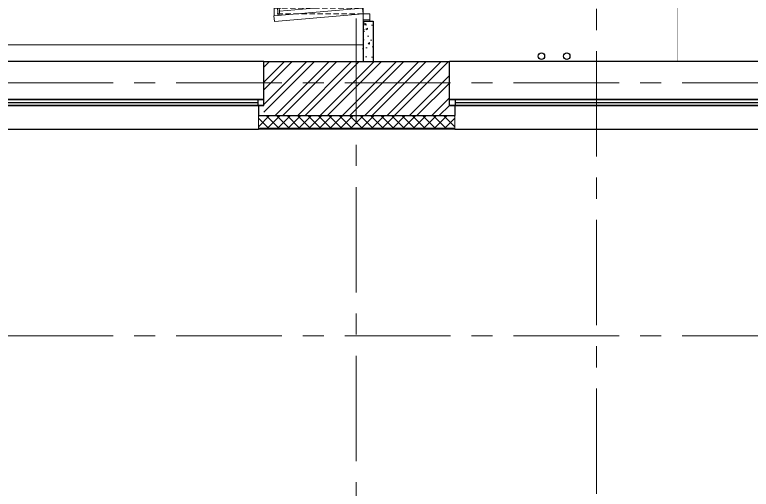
# Model space of a CAD drawing. Header units: millimetres. Extents: x -13407 to 8063098, y -2635 to 109271.
# Drawn here: x 25520 to 34254, y 55574 to 61201 of the extents above; entities that cross this region are included whole.
import ezdxf

# ---------------------------------------------------------------- set-up
doc = ezdxf.new("R2010")
doc.units = ezdxf.units.MM
doc.linetypes.add('CENTER', pattern=[2, 1.25, -0.25, 0.25, -0.25])
doc.linetypes.add('DASHED', pattern=[19.05, 12.7, -6.35])
for name, color, linetype, lineweight in [('АР_Навесной фасад', 5, 'Continuous', 5), ('АР_Оси', 193, 'Continuous', 9), ('АР_Перегородки витражные', 152, 'Continuous', 13), ('АР_Перегородки газоблок', 165, 'Continuous', 30), ('АР_Перегородки газоблок_Штрих', 165, 'Continuous', 5), ('АР_Подоконники', 163, 'Continuous', 9), ('АР_Сущ Несущая стена', 202, 'Continuous', 30), ('АР_Утеплитель', 250, 'Continuous', 9), ('АР_Штриховка кирпич', 250, 'Continuous', 9)]:
    doc.layers.add(name, color=color, linetype=linetype, lineweight=lineweight)
doc.layers.add('АР_новое окно', color=160, linetype='Continuous')
doc.layers.add('ТХ_обор_спорт', color=5, linetype='Continuous')

# ---------------------------------------------------------------- blocks, each defined once
blk = doc.blocks.new('*U14')
at = {"layer": 'АР_новое окно', "color": 253, "lineweight": 20}
for p, q in [((0, 3800), (-70, 3800)), ((0, 0), (-70, 0))]:
    blk.add_line(p, q, dxfattribs=at)
at = {"layer": 'АР_новое окно', "color": 253}
for p, q in [((-70, 3800), (-70, 0)), ((-70, 0), (-70, 3800)), ((0, 3800), (0, 0)), ((0, 3730), (-70, 3730)), ((-35, 3730), (-35, 70)), ((0, 70), (-70, 70))]:
    blk.add_line(p, q, dxfattribs=at)
blk = doc.blocks.new('блок новое окно')
at = {"layer": 'АР_Навесной фасад', "color": 253, "ltscale": 100}
for points in [[(65, -640), (65, -800)], [(3735, -640), (3735, -800)]]:
    blk.add_lwpolyline(points, dxfattribs=at)
at = {"layer": 'АР_новое окно', "color": 253, "ltscale": 100}
for p, q in [((3800, 0), (0, 0)), ((3735, -521.1), (0, -521.1))]:
    blk.add_line(p, q, dxfattribs=at)
blk.add_lwpolyline([(65, -800), (3735, -800)], dxfattribs=at)
at = {"layer": 'АР_Сущ Несущая стена', "color": 253, "ltscale": 100}
for p, q in [((0, -521.1), (0, 0)), ((3800, -521.1), (3800, 0)), ((65, -521.1), (0, -521.1)), ((65, -521.1), (65, -640)), ((3800, -521.1), (3735, -521.1)), ((3735, -521.1), (3735, -640))]:
    blk.add_line(p, q, dxfattribs=at)
at = {"layer": 'АР_новое окно', "color": 253, "ltscale": 100, "xscale": -1, "rotation": 90}
blk.add_blockref('*U14', (3800, -521.1), dxfattribs=at)
blk = doc.blocks.new('1700-3')
at = {"color": 253}
for p, q in [((-415.6, 1464.7), (-421.7, 1430.3)), ((-89.7, 1407.3), (-95.8, 1372.8))]:
    blk.add_line(p, q, dxfattribs=at)
at = {"color": 253, "linetype": 'DASHED', "ltscale": 5}
for p, q in [((-80.2, 100.2), (-83.2, 135)), ((-991.2, 20.5), (-994.2, 55.3))]:
    blk.add_line(p, q, dxfattribs=at)
at = {"color": 253}
for points in [[(-476.3, 1526), (-12.1, 1444.2), (0, 1513), (-464.1, 1594.8)], [(0, -13), (-1050.7, -104.9), (-1056.8, -35.3), (-6.1, 56.6)]]:
    blk.add_lwpolyline(points, close=True, dxfattribs=at)
for points in [[(80, 1600), (0, 1600), (0, 1583), (80, 1583), (80, 1600)], [(0, 1583), (80, 1583), (80, 1513), (50, 1513), (50, 1513), (0, 1513), (0, 1583)], [(-392.2, 1511.2), (-426.7, 1517.3), (-441.4, 1433.7), (-76.1, 1369.3), (-61.4, 1452.9), (-95.8, 1459)], [(-407, 1513.8), (-415.6, 1464.7), (-89.7, 1407.3), (-81.1, 1456.4)], [(-971.9, -27.9), (-1006.8, -31), (-1014.2, 53.6), (-63.3, 136.8), (-55.9, 52.2), (-90.8, 49.2)], [(-986.8, -29.2), (-991.2, 20.5), (-80.2, 100.2), (-75.8, 50.5)], [(0, -83), (80, -83), (80, -13), (50, -13), (50, -13), (0, -13), (0, -83)], [(80, -100), (0, -100), (0, -83), (80, -83), (80, -100)]]:
    blk.add_lwpolyline(points, dxfattribs=at)
at = {"color": 253, "linetype": 'DASHED', "ltscale": 5}
for points in [[(-471.3, 1443.1), (0, 1443.1), (0, 1513), (-471.3, 1513)], [(0, -13), (-1054.7, -13), (-1054.7, 56.9), (0, 56.9)]]:
    blk.add_lwpolyline(points, close=True, dxfattribs=at)
for points in [[(-385.9, 1443.1), (-420.9, 1443.1), (-420.9, 1358.3), (-50, 1358.3), (-50, 1443.1), (-85, 1443.1)], [(-400.9, 1443.1), (-400.9, 1393.3), (-70, 1393.3), (-70, 1443.1)], [(-969.5, 56.9), (-1004.5, 56.9), (-1004.5, 141.7), (-50, 141.7), (-50, 56.9), (-85, 56.9)], [(-984.5, 56.9), (-984.5, 106.7), (-70, 106.7), (-70, 56.9)]]:
    blk.add_lwpolyline(points, dxfattribs=at)
for centre, radius, start, end in [((0, 1513), 471.3, 170, 270), ((0, -13), 1054.7, 90, 181.20233)]:
    blk.add_arc(centre, radius, start, end, dxfattribs=at)

msp = doc.modelspace()

# ---------------------------------------------------------------- hatches: boundary and pattern name
at = {"layer": 'АР_Перегородки газоблок_Штрих', "ltscale": 100}
h = msp.add_hatch(dxfattribs=at)
h.set_pattern_fill('AR-CONC', color=253, scale=30)
h.set_pattern_definition([(50, (211803.85, -55205.68), (215.17805, -18.82564), [22.5, -247.5]), (355, (211803.85, -55205.68), (-41.6254, 225.65764), [18, -198]), (100.45144, (211821.79, -55207.25), (173.55265, 206.832), [19.12206, -210.34263]), (46.1842, (211803.85, -55145.68), (320.1724, -49.6558), [33.75, -371.25]), (96.63564, (211830.53, -55149.82), (280.3986, 292.2356), [28.6831, -315.51413]), (351.18416, (211803.85, -55145.68), (280.3986, 292.2356), [27, -297]), (21, (211833.85, -55160.68), (179.07212, -120.78567), [22.5, -247.5]), (326, (211833.85, -55160.68), (72.9946, 217.54501), [18, -198]), (71.45144, (211848.78, -55170.75), (252.06671, 96.75935), [19.12206, -210.34263]), (37.5, (211803.85, -55205.68), (3.647957, 99.868156), [0, -195.6, 0, -201, 0, -198.75]), (7.5, (211803.85, -55205.68), (78.92086, 118.323514), [0, -114.6, 0, -191.1, 0, -75.75]), (327.5, (211736.95, -55205.68), (160.14673, -6.766462), [0, -75, 0, -234, 0, -310.5]), (317.5, (211706.95, -55205.68), (174.95585, 30.031495), [0, -97.5, 0, -155.4, 0, -220.5])])
h.paths.add_polyline_path([(29769.7, 61123.4), (29649.7, 61123.4), (29649.7, 60645), (29769.7, 60645)])
at = {"layer": 'АР_Утеплитель', "ltscale": 100}
h = msp.add_hatch(dxfattribs=at)
h.set_pattern_fill('ANSI37', color=253, scale=700)
h.set_pattern_definition([(45, (-947630.03, 108677.145), (-61.871843, 61.871843), []), (135, (-947630.03, 108677.145), (-61.871843, -61.871843), [])])
h.paths.add_polyline_path([(30739.9, 60005), (28409.9, 60005), (28409.9, 59855), (30739.9, 59855)])
at = {"layer": 'АР_Штриховка кирпич', "ltscale": 100}
h = msp.add_hatch(dxfattribs=at)
h.set_pattern_fill('ANSI32', color=253, scale=500)
h.set_pattern_definition([(45, (-951809.71, 109221.18), (-132.58252, 132.58252), []), (45, (-951721.32, 109221.18), (-132.58252, 132.58252), [])])
h.paths.add_polyline_path([(30674.9, 60645), (28474.9, 60645), (28474.9, 60005), (30674.9, 60005)])

# ---------------------------------------------------------------- linework, layer by layer
at = {"layer": 'АР_Навесной фасад', "color": 253, "ltscale": 100}
for p, q in [((28409.9, 59855), (30739.9, 59855)), ((28409.9, 59845), (30739.9, 59845))]:
    msp.add_line(p, q, dxfattribs=at)
at = {"layer": 'АР_Оси', "color": 253, "linetype": 'CENTER', "ltscale": 1000}
for p, q in [((29569.9, 79157.5), (29569.9, 23425.1)), ((32419.4, 70768.8), (32419.4, 15036.4)), ((-12563.8, 60395), (70614.6, 60395)), ((-12563.8, 57395), (70614.6, 57395))]:
    msp.add_line(p, q, dxfattribs=at)
at = {"layer": 'АР_Перегородки газоблок', "color": 253, "ltscale": 100}
msp.add_line((29649.9, 61123.4), (29649.9, 60645), dxfattribs=at)
for points in [[(29649.9, 61123.4), (29769.9, 61123.4)], [(29769.9, 61123.4), (29769.9, 60645)]]:
    msp.add_lwpolyline(points, dxfattribs=at)
at = {"layer": 'АР_Подоконники', "color": 253, "ltscale": 100}
msp.add_line((23604.9, 60845), (29649.9, 60845), dxfattribs=at)
at = {"layer": 'АР_Сущ Несущая стена', "color": 253, "ltscale": 100}
for p, q in [((28474.9, 60645), (30674.9, 60645)), ((28409.9, 60005), (30739.9, 60005))]:
    msp.add_line(p, q, dxfattribs=at)
at = {"layer": 'ТХ_обор_спорт', "color": 253, "const_width": 2}
for points in [[(32274.9, 60645), (32274.9, 61745), (33374.9, 61745), (33374.9, 60645)], [(33374.9, 60645), (33374.9, 61745), (34474.9, 61745), (34474.9, 60645)]]:
    msp.add_lwpolyline(points, close=True, dxfattribs=at)
at = {"layer": 'ТХ_обор_спорт', "color": 253, "ltscale": 0.1}
for centre in [(31766, 60708.9), (32066, 60708.9)]:
    msp.add_circle(centre, 38, dxfattribs=at)

# ---------------------------------------------------------------- block references
at = {"color": 253}
for p in [(24674.9, 60645), (30674.9, 60645)]:
    msp.add_blockref('блок новое окно', p, dxfattribs=at)
at = {"layer": 'АР_Перегородки витражные', "color": 253}
msp.add_blockref('1700-3', (29649.9, 61223.4), dxfattribs=at)

doc.saveas('drawing.dxf')
